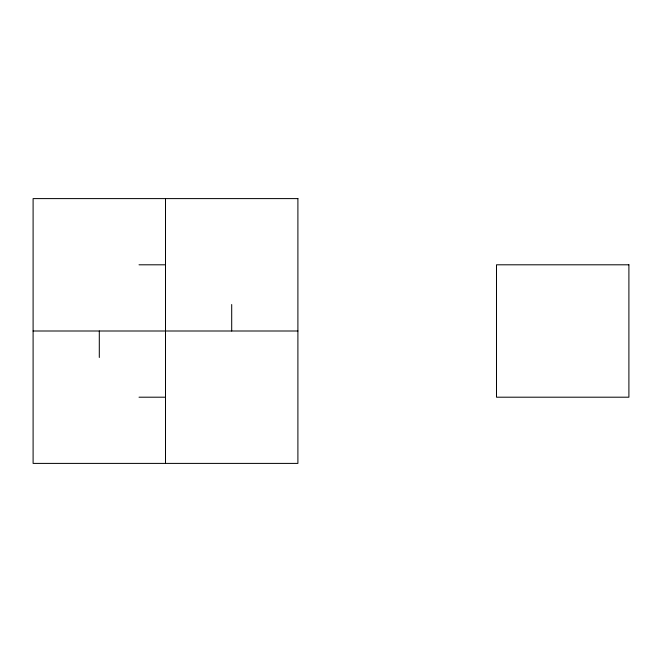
<?xml version="1.0" encoding="UTF-8"?>
<svg xmlns="http://www.w3.org/2000/svg" width="662" height="662" viewBox="0 0 662 662"><rect width="100%" height="100%" fill="white"/><g stroke="black" fill="none" stroke-linecap="round" stroke-linejoin="round"><path stroke-width="0.99" d="M139.02 264.8L165.5 264.8M33.1 331L297.9 331M139.02 397.2L165.5 397.2M231.7 304.52L231.7 331M165.5 198.6L165.5 463.4M99.3 331L99.3 357.48M297.9 198.6L33.1 198.6L33.1 463.4L297.9 463.4L297.9 198.6M628.9 264.8L496.5 264.8L496.5 397.2L628.9 397.2L628.9 264.8"/></g></svg>
